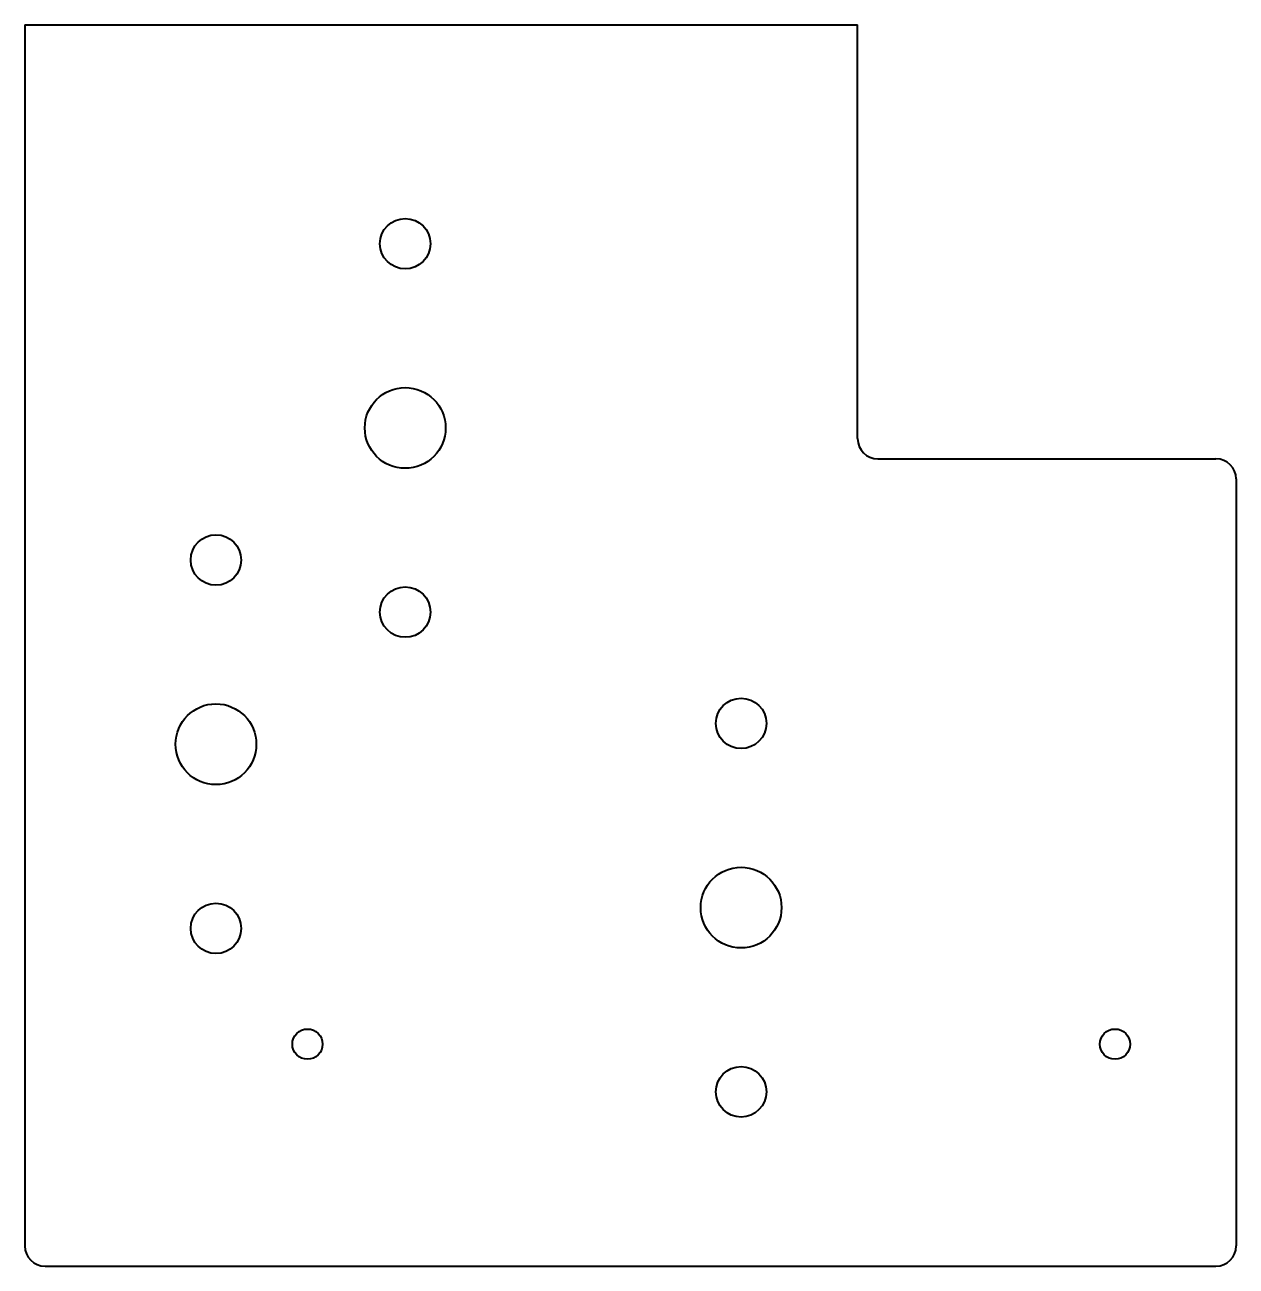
# Model space of a CAD drawing. Header units: millimetres. Extents: x -6 to 6, y -4 to 8.3.
import ezdxf

# ---------------------------------------------------------------- set-up
doc = ezdxf.new("R2010")
doc.units = ezdxf.units.MM
doc.layers.add('Visible', color=7, linetype='Continuous', lineweight=40)

msp = doc.modelspace()

# ---------------------------------------------------------------- linework, layer by layer
at = {"layer": 'Visible'}
for p, q in [((-6, 8.3), (-6, -3.8)), ((-6, 8.3), (2.25, 8.3)), ((2.25, 4.2), (2.25, 8.3)), ((2.45, 4), (5.8, 4)), ((6, 3.8), (6, -3.8)), ((-5.8, -4), (5.8, -4))]:
    msp.add_line(p, q, dxfattribs=at)
for centre, radius in [((-2.232, 6.131), 0.25), ((-2.232, 4.306), 0.4), ((-4.107, 2.997), 0.25), ((-2.232, 2.481), 0.25), ((1.096, 1.378), 0.25), ((-4.107, 1.172), 0.4), ((1.096, -0.447), 0.4), ((-4.107, -0.653), 0.25), ((-3.2, -1.8), 0.15), ((4.8, -1.8), 0.15), ((1.096, -2.272), 0.25)]:
    msp.add_circle(centre, radius, dxfattribs=at)
for centre, start, end in [((2.45, 4.2), 180, 270), ((5.8, 3.8), 0, 90), ((-5.8, -3.8), 180, 270), ((5.8, -3.8), 270, 0)]:
    msp.add_arc(centre, 0.2, start, end, dxfattribs=at)

doc.saveas('drawing.dxf')
